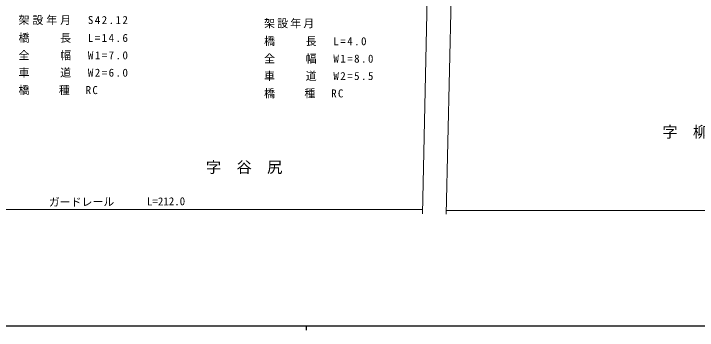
# Model space of a CAD drawing. Units: millimetres, scale not verified. Extents: x 40000 to 680000, y 20000 to 380000.
# Drawn here: x 201012 to 357570, y 204000 to 276480 of the extents above; entities that cross this region are included whole.
import ezdxf
from ezdxf.enums import TextEntityAlignment as Align

# ---------------------------------------------------------------- set-up
doc = ezdxf.new("R2010")
doc.units = ezdxf.units.MM
doc.header["$LTSCALE"] = 1000
for name, color, linetype, lineweight in [('M-BGD', 7, 'Continuous', 13), ('M-STR-HTXT', 7, 'Continuous', 13), ('M-TTL-BAND', 7, 'Continuous', 25)]:
    doc.layers.add(name, color=color, linetype=linetype, lineweight=lineweight)
doc.styles.add('ＭＳ ゴシック', font='')
doc.styles.get('ＭＳ ゴシック').set_extended_font_data('MS Gothic')

msp = doc.modelspace()

# ---------------------------------------------------------------- linework, layer by layer
at = {"layer": 'M-STR-HTXT'}
for p, q in [((296245, 305893), (294623, 230639)), ((301771, 305593), (300031, 230590)), ((107136, 231626), (294613, 231626)), ((299953, 231430), (572530, 231430))]:
    msp.add_line(p, q, dxfattribs=at)
at = {"layer": 'M-TTL-BAND'}
for p, q in [((40000, 205000), (579000, 205000)), ((268000, 205000), (268000, 204000))]:
    msp.add_line(p, q, dxfattribs=at)

# ---------------------------------------------------------------- texts
at = {"layer": 'M-BGD', "style": 'ＭＳ ゴシック'}
for s, p in [('字\u3000柳\u3000場', (349564, 247365)), ('字\u3000谷\u3000尻', (245041, 239294))]:
    msp.add_text(s, height=2566, dxfattribs=at).set_placement(p, align=Align.BOTTOM_LEFT)
at = {"layer": 'M-STR-HTXT', "style": 'ＭＳ ゴシック'}
msp.add_text('ガードレール\u3000\u3000\u3000L=212.0', height=1833, rotation=0.452, dxfattribs=at).set_placement((209061, 231846), align=Align.BOTTOM_LEFT)
at = {"layer": 'M-STR-HTXT', "char_height": 1833, "attachment_point": 7, "style": 'ＭＳ ゴシック'}
for s, insert in [('\\T1.27;架設年月\u3000S42.12', (202131, 273906)), ('\\T1.2;架設年月\u3000', (258352, 273144)), ('\\T1.27;橋\u3000\u3000長\u3000L=14.6', (202131, 269808)), ('\\T1.27;橋\u3000\u3000長\u3000L=4.0', (258352, 269046)), ('\\T1.27;全\u3000\u3000幅\u3000W1=7.0', (202131, 265828)), ('\\T1.27;全\u3000\u3000幅\u3000W1=8.0', (258352, 265066)), ('\\T1.27;車\u3000\u3000道\u3000W2=6.0', (202131, 261848)), ('\\T1.27;車\u3000\u3000道\u3000W2=5.5', (258352, 261086)), ('\\T1.23;橋\u3000\u3000種\u3000RC', (202131, 257868)), ('\\T1.23;橋\u3000\u3000種\u3000RC', (258352, 257106))]:
    msp.add_mtext(s, dxfattribs=dict(at, insert=insert))

doc.saveas('drawing.dxf')
